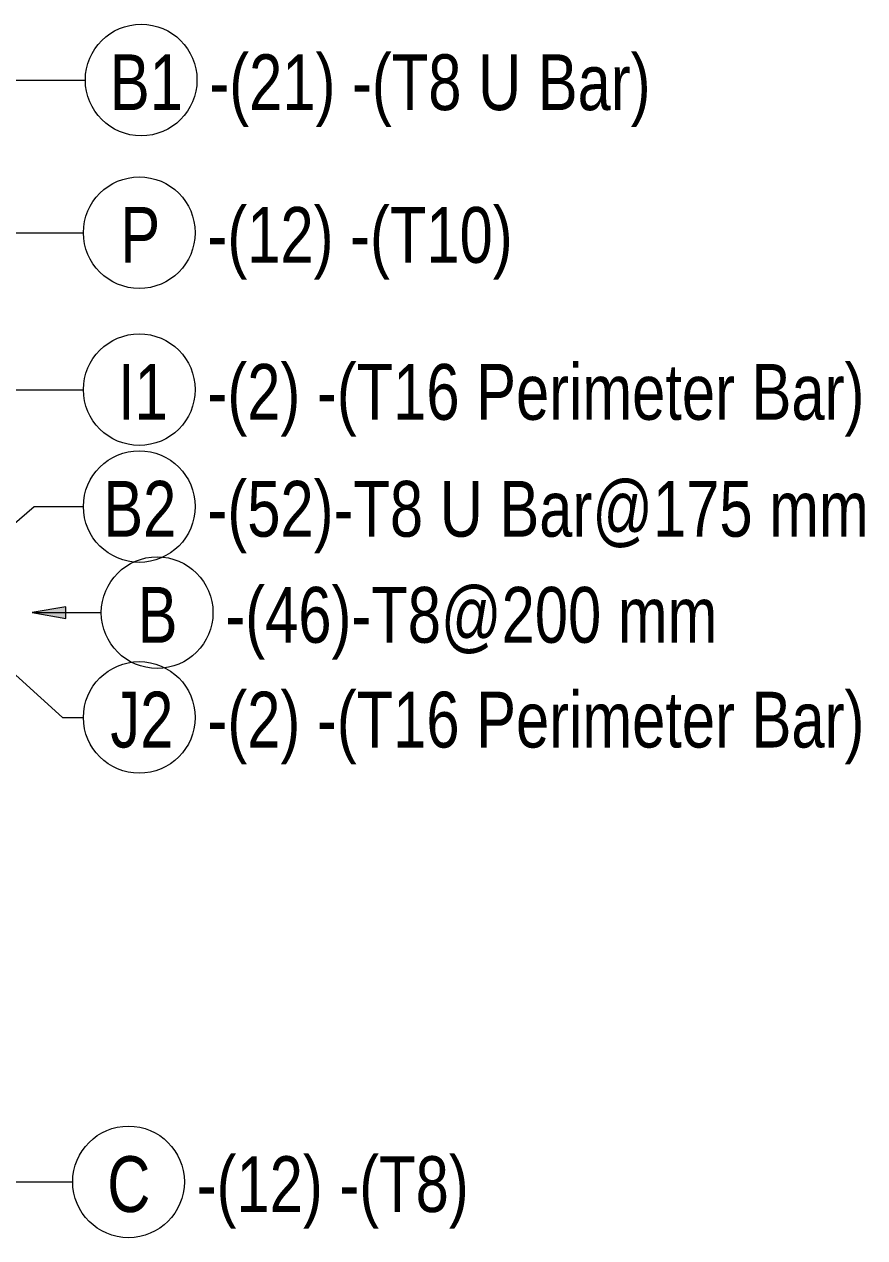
# Model space of a CAD drawing. Header units: millimetres. Extents: x 9013 to 19551, y 11604 to 23400.
# Drawn here: x 12327 to 13268, y 12273 to 13632 of the extents above; entities that cross this region are included whole.
import ezdxf

# ---------------------------------------------------------------- set-up
doc = ezdxf.new("R2010")
doc.units = ezdxf.units.MM
doc.layers.add('S-RBAR-IDEN', color=171, linetype='Continuous', lineweight=9)
doc.styles.add('Nirmala UI Semilight', font='NirmalaS.ttf', dxfattribs={"width": 0.8, "height": 62.5})

# ---------------------------------------------------------------- blocks, each defined once
blk = doc.blocks.new('M_Rebar Tag_rfa MARK - DOT 1 MM-794228-Elevation Top 1')
at = {"layer": 'S-RBAR-IDEN'}
blk.add_circle((12456.2, 13398.7), 62.5, dxfattribs=at)
blk = doc.blocks.new('M_Rebar Tag_rfa Dimension - ARROW-793927-Elevation Top 1')
at = {"layer": 'S-RBAR-IDEN'}
blk.add_circle((12456.2, 13091.9), 62.5, dxfattribs=at)
blk = doc.blocks.new('M_Rebar Tag_rfa MARK - ARROW-794226-Elevation Top 1')
at = {"layer": 'S-RBAR-IDEN'}
blk.add_circle((12456.2, 12855.7), 62.5, dxfattribs=at)

msp = doc.modelspace()

# ---------------------------------------------------------------- hatches: boundary and pattern name
at = {"layer": 'S-RBAR-IDEN'}
msp.add_hatch(color=256, dxfattribs=at).paths.add_polyline_path([(12336.28444, 12973.07589), (12373.78444, 12966.46363), (12373.78444, 12979.68815)])

# ---------------------------------------------------------------- linework, layer by layer
for p, q in [((12106.39454, 13569.63068), (12395.78389, 13569.63068)), ((12232.55729, 13398.65851), (12393.66501, 13398.65851)), ((12266.6585, 13222.82248), (12393.66501, 13222.82248)), ((12244.939, 13011.33469), (12338.53295, 13091.86902)), ((12338.53295, 13091.86902), (12393.66501, 13091.86902)), ((12234.36293, 12978.70438), (12370.40065, 12855.72628)), ((12373.78444, 12979.68815), (12336.28444, 12973.07589)), ((12336.28444, 12973.07589), (12373.78444, 12966.46363)), ((12336.28444, 12973.07589), (12413.66501, 12973.07589)), ((12373.78444, 12966.46363), (12373.78444, 12979.68815)), ((12370.40065, 12855.72628), (12393.66501, 12855.72628)), ((12218.18229, 12335.4394), (12381.62249, 12335.4394))]:
    msp.add_line(p, q, dxfattribs=at)

# ---------------------------------------------------------------- block references
for name, p in [('M_Rebar Tag_rfa MARK - DOT 1 MM-794228-Elevation Top 1', (2.11888, 170.97217)), ('M_Rebar Tag_rfa MARK - DOT 1 MM-794228-Elevation Top 1', (0, 0)), ('M_Rebar Tag_rfa MARK - DOT 1 MM-794228-Elevation Top 1', (0, -175.83603)), ('M_Rebar Tag_rfa Dimension - ARROW-793927-Elevation Top 1', (0, 0)), ('M_Rebar Tag_rfa Dimension - ARROW-793927-Elevation Top 1', (20, -118.79313)), ('M_Rebar Tag_rfa MARK - ARROW-794226-Elevation Top 1', (0, 0)), ('M_Rebar Tag_rfa MARK - DOT 1 MM-794228-Elevation Top 1', (-12.04251, -1063.21911))]:
    msp.add_blockref(name, p, dxfattribs=at)

# ---------------------------------------------------------------- texts
at = {"layer": 'S-RBAR-IDEN', "char_height": 62.5, "attachment_point": 1, "style": 'Nirmala UI Semilight'}
for s, insert, width in [('B1', (12423.30316, 13598.43187), 80.16875), ('-(21) -(T8 U Bar)', (12534.66598, 13598.43187), 577.215), ('-(12) -(T10)', (12532.5471, 13427.45969), 384.81), ('P', (12434.98428, 13427.45969), 46.497875), ('-(2) -(T16 Perimeter Bar)', (12532.5471, 13251.62367), 873.839375), ('I1', (12432.38428, 13251.62367), 52.911375), ('B2', (12415.88428, 13120.67021), 92.99575), ('-(52)-T8 U Bar@175 mm', (12532.5471, 13120.67021), 886.666375), ('B', (12454.38428, 13001.87708), 48.10125), ('-(46)-T8@200 mm', (12552.5471, 13001.87708), 678.227625), ('J2', (12423.78428, 12884.52747), 73.75525), ('-(2) -(T16 Perimeter Bar)', (12532.5471, 12884.52747), 873.839375), ('C', (12420.34176, 12364.24059), 52.911375), ('-(12) -(T8)', (12520.50458, 12364.24059), 352.7425)]:
    msp.add_mtext(s, dxfattribs=dict(at, insert=insert, width=width))

doc.saveas('drawing.dxf')
